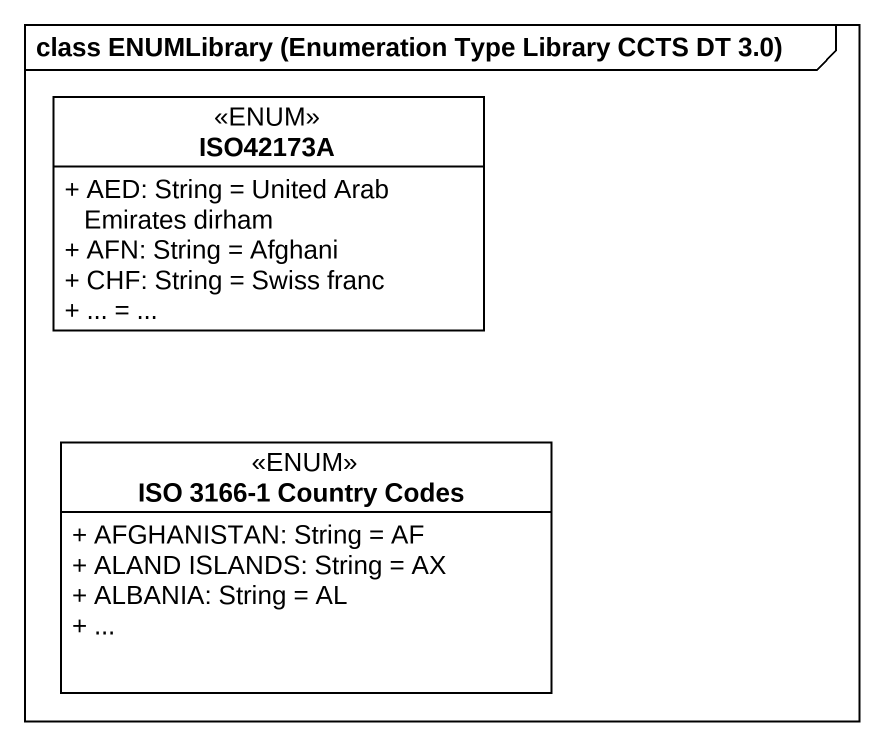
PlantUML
@startuml
mainframe class ENUMLibrary (Enumeration Type Library CCTS DT 3.0)
hide circle
hide empty members
skinparam classAttributeIconSize 0
class ISO42173A <<ENUM>> {
  + AED: String = United Arab Emirates dirham
  + AFN: String = Afghani
  + CHF: String = Swiss franc
  + ... = ...
}
class "ISO 3166-1 Country Codes" as ISO_3166_1_Country_Codes <<ENUM>> {
  + AFGHANISTAN: String = AF
  + ALAND ISLANDS: String = AX
  + ALBANIA: String = AL
  + ...
}
@enduml
